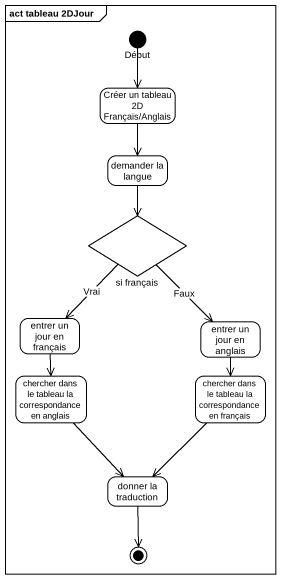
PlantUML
@startuml
mainframe act tableau 2DJour
hide empty description
state Début <<start>>
state "Créer un tableau 2D Français/Anglais" as Créer_un_tableau_2D
state "demander la langue" as demander_la_langue
state "si français" as si_français <<choice>>
state "entrer un jour en français" as entrer_un_jour_en_français
state "entrer un jour en anglais" as entrer_un_jour_en_anglais
state "chercher dans le tableau la correspondance en anglais" as chercher_dans_le_tableau_la
state "chercher dans le tableau la correspondance en français" as chercher_dans_le_tableau_la_2
state "donner la traduction" as donner_la_traduction
Début --> Créer_un_tableau_2D
Créer_un_tableau_2D --> demander_la_langue
demander_la_langue --> si_français
si_français --> entrer_un_jour_en_français : Vrai
si_français --> entrer_un_jour_en_anglais : Faux
entrer_un_jour_en_français --> chercher_dans_le_tableau_la
entrer_un_jour_en_anglais --> chercher_dans_le_tableau_la_2
chercher_dans_le_tableau_la --> donner_la_traduction
chercher_dans_le_tableau_la_2 --> donner_la_traduction
donner_la_traduction --> [*]
@enduml
